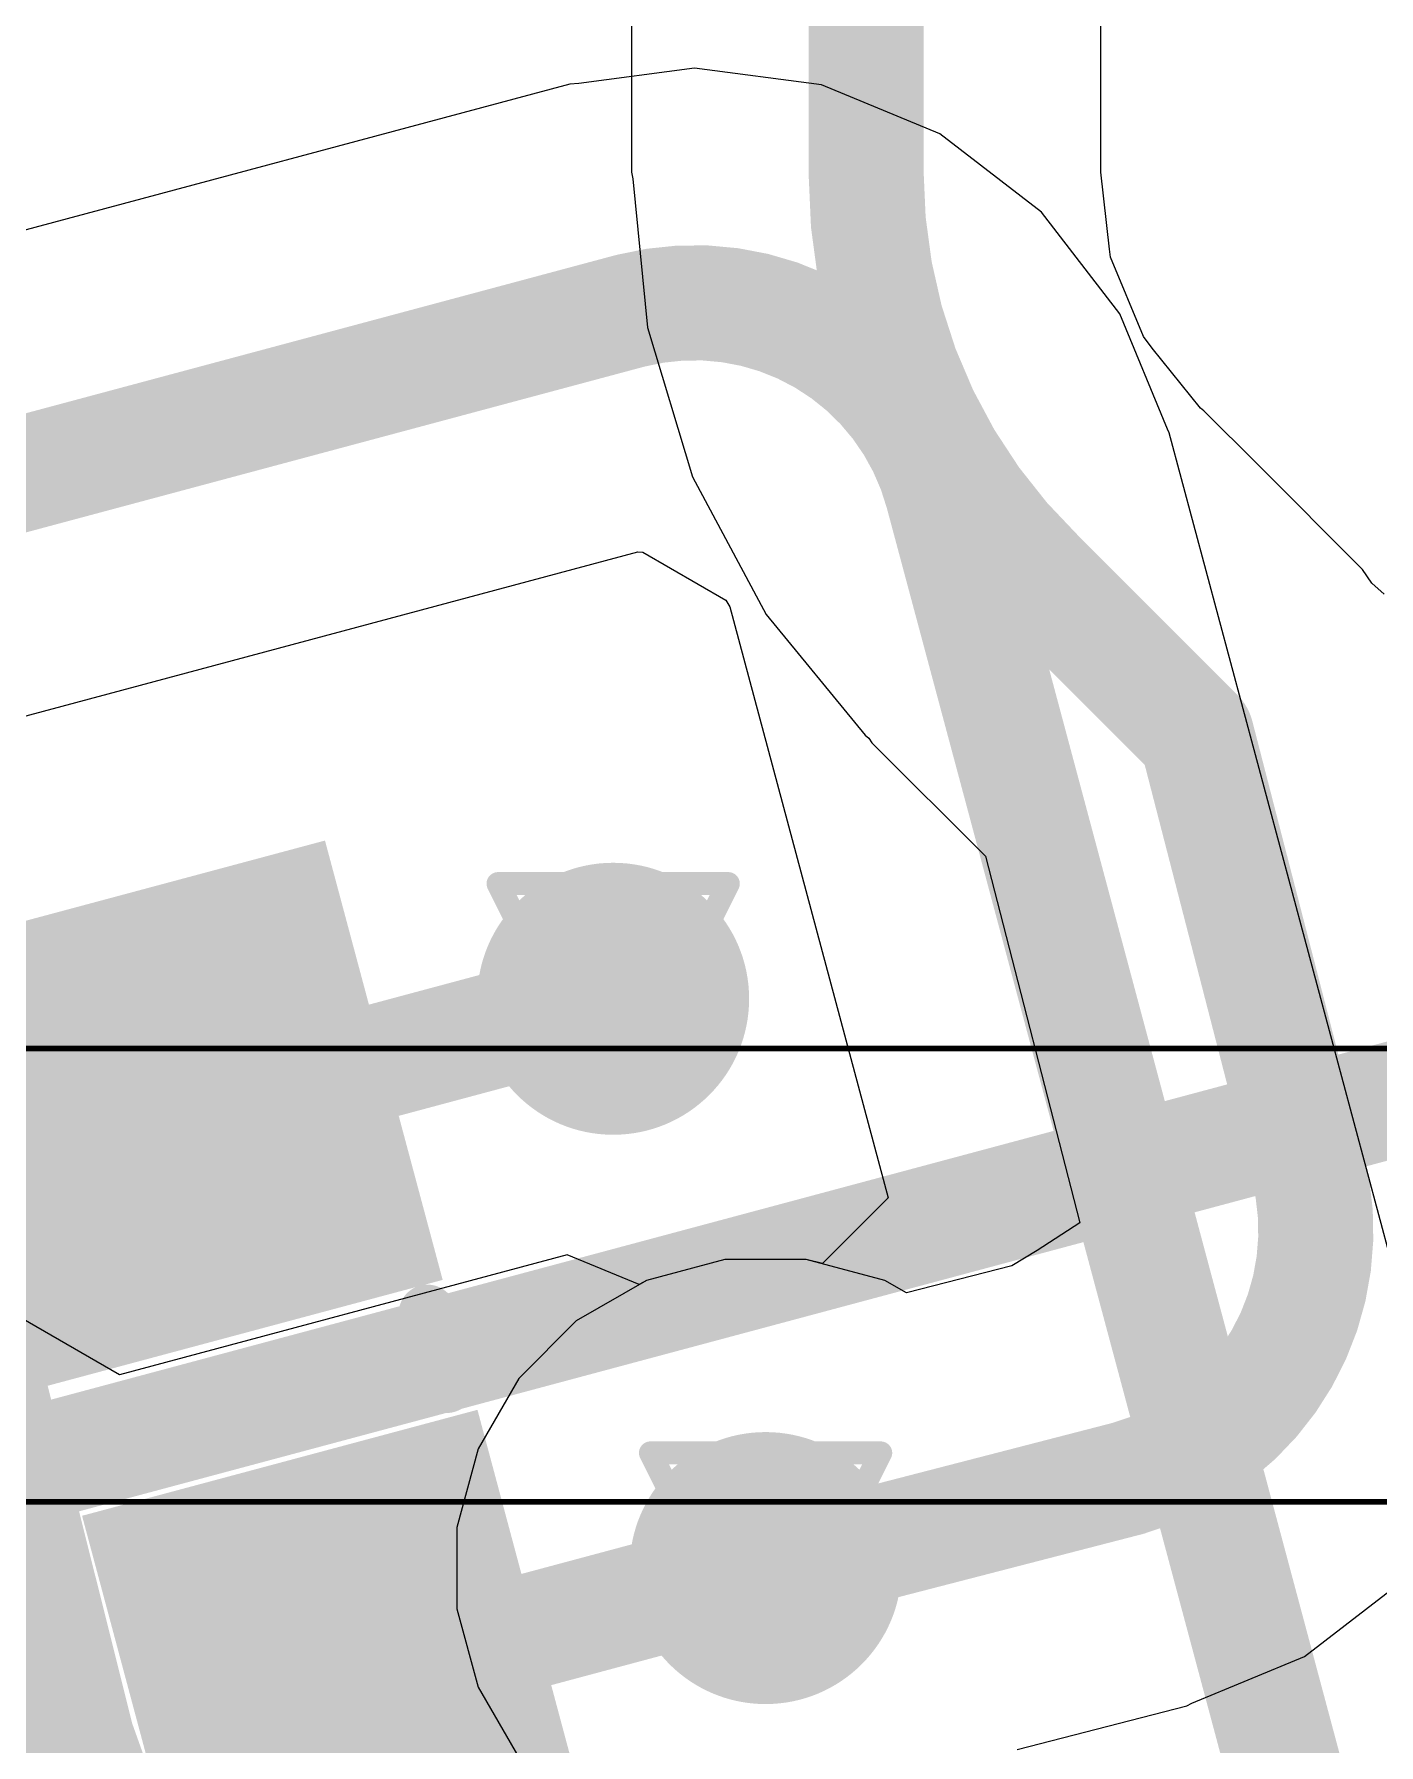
# Model space of a CAD drawing. Header units: inches. Extents: x -0.7 to 8.56, y -0.56 to 6.25.
# Drawn here: x 0.6997 to 0.8165, y 0.5517 to 0.7003 of the extents above; entities that cross this region are included whole.
import ezdxf

# ---------------------------------------------------------------- set-up
doc = ezdxf.new("R2010")
doc.units = ezdxf.units.IN
doc.header["$MEASUREMENT"] = 0
for name, color, linetype in [('Bottom Layer', 5, 'Continuous'), ('Dimension', 6, 'Continuous'), ('Drill Drawing', 1, 'Continuous'), ('Fabrication', 76, 'Continuous'), ('Top Layer', 1, 'Continuous'), ('Top Overlay', 2, 'Continuous'), ('Top Paste', 8, 'Continuous'), ('Top Solder', 216, 'Continuous'), ('Via Holes', 16, 'Continuous')]:
    doc.layers.add(name, color=color, linetype=linetype)

# ---------------------------------------------------------------- blocks, each defined once
blk = doc.blocks.new('SK6812_EC20_10')
at = {"layer": 'Top Layer'}
for points in [[(-0.04134, 0.0374), (-0.00984, 0.0374), (-0.00984, 0.00984), (-0.04134, 0.00984)], [(0.00984, 0.0374), (0.04134, 0.0374), (0.04134, 0.00984), (0.00984, 0.00984)], [(-0.04134, -0.00984), (-0.00984, -0.00984), (-0.00984, -0.0374), (-0.04134, -0.0374)], [(0.00984, -0.00984), (0.04134, -0.00984), (0.04134, -0.0374), (0.00984, -0.0374)]]:
    blk.add_hatch(color=1, dxfattribs=at).paths.add_polyline_path(points)
at = {"layer": 'Top Paste'}
for points in [[(-0.04134, 0.0374), (-0.00984, 0.0374), (-0.00984, 0.00984), (-0.04134, 0.00984)], [(0.00984, 0.0374), (0.04134, 0.0374), (0.04134, 0.00984), (0.00984, 0.00984)], [(-0.04134, -0.00984), (-0.00984, -0.00984), (-0.00984, -0.0374), (-0.04134, -0.0374)], [(0.00984, -0.00984), (0.04134, -0.00984), (0.04134, -0.0374), (0.00984, -0.0374)]]:
    blk.add_hatch(color=8, dxfattribs=at).paths.add_polyline_path(points)
at = {"layer": 'Top Solder'}
for points in [[(-0.04534, 0.0414), (-0.00584, 0.0414), (-0.00584, 0.00584), (-0.04534, 0.00584)], [(0.00584, 0.0414), (0.04534, 0.0414), (0.04534, 0.00584), (0.00584, 0.00584)], [(-0.04534, -0.00584), (-0.00584, -0.00584), (-0.00584, -0.0414), (-0.04534, -0.0414)], [(0.00584, -0.00584), (0.04534, -0.00584), (0.04534, -0.0414), (0.00584, -0.0414)]]:
    blk.add_hatch(color=216, dxfattribs=at).paths.add_polyline_path(points)
at = {"layer": 'Top Overlay'}
for points in [[(-0.00337, 0.03937, 0.005, 0.005, 0), (0.003, 0.03937, 0.005, 0.005, 0)], [(-0.03937, -0.00337, 0.005, 0.005, 0), (-0.03937, 0.003, 0.005, 0.005, 0)], [(0.03937, -0.00337, 0.005, 0.005, 0), (0.03937, 0.003, 0.005, 0.005, 0)], [(0.048, -0.024, 0.005, 0.005, 0), (0.053, -0.019, 0.005, 0.005, 0)], [(0.053, -0.029, 0.005, 0.005, 0), (0.053, -0.019, 0.005, 0.005, 0)], [(0.053, -0.029, 0.005, 0.005, 0), (0.048, -0.024, 0.005, 0.005, 0)], [(-0.00337, -0.03937, 0.005, 0.005, 0), (0.003, -0.03937, 0.005, 0.005, 0)]]:
    blk.add_lwpolyline(points, format="xyseb", dxfattribs=at)
for points in [[(-0.00462, 0.03937, 0.0025, 0.0025, 1), (-0.00212, 0.03937, 0.0025, 0.0025, 1)], [(0.00175, 0.03937, 0.0025, 0.0025, 1), (0.00425, 0.03937, 0.0025, 0.0025, 1)], [(-0.04062, 0.003, 0.0025, 0.0025, 1), (-0.03812, 0.003, 0.0025, 0.0025, 1)], [(0.03812, 0.003, 0.0025, 0.0025, 1), (0.04062, 0.003, 0.0025, 0.0025, 1)], [(-0.04062, -0.00337, 0.0025, 0.0025, 1), (-0.03812, -0.00337, 0.0025, 0.0025, 1)], [(0.03812, -0.00337, 0.0025, 0.0025, 1), (0.04062, -0.00337, 0.0025, 0.0025, 1)], [(0.05175, -0.019, 0.0025, 0.0025, 1), (0.05425, -0.019, 0.0025, 0.0025, 1)], [(0.05175, -0.019, 0.0025, 0.0025, 1), (0.05425, -0.019, 0.0025, 0.0025, 1)], [(0.04675, -0.024, 0.0025, 0.0025, 1), (0.04925, -0.024, 0.0025, 0.0025, 1)], [(0.04675, -0.024, 0.0025, 0.0025, 1), (0.04925, -0.024, 0.0025, 0.0025, 1)], [(0.05175, -0.029, 0.0025, 0.0025, 1), (0.05425, -0.029, 0.0025, 0.0025, 1)], [(0.05175, -0.029, 0.0025, 0.0025, 1), (0.05425, -0.029, 0.0025, 0.0025, 1)], [(-0.00462, -0.03937, 0.0025, 0.0025, 1), (-0.00212, -0.03937, 0.0025, 0.0025, 1)], [(0.00175, -0.03937, 0.0025, 0.0025, 1), (0.00425, -0.03937, 0.0025, 0.0025, 1)]]:
    blk.add_lwpolyline(points, format="xyseb", close=True, dxfattribs=at)

msp = doc.modelspace()

# ---------------------------------------------------------------- hatches: boundary and pattern name
at = {"layer": 'Bottom Layer'}
h = msp.add_hatch(color=5, dxfattribs=at)
edge = h.paths.add_edge_path()
edge.add_arc((0.75002, 0.61652), 0.01181, 0, 360)
h = msp.add_hatch(color=5, dxfattribs=at)
edge = h.paths.add_edge_path()
edge.add_arc((0.76326, 0.56708), 0.01181, 0, 360)
at = {"layer": 'Top Layer'}
h = msp.add_hatch(color=1, dxfattribs=at)
edge = h.paths.add_edge_path()
edge.add_arc((0.75002, 0.61652), 0.01181, 0, 360)
h = msp.add_hatch(color=1, dxfattribs=at)
edge = h.paths.add_edge_path()
edge.add_arc((0.76326, 0.56708), 0.01181, 0, 360)
at = {"layer": 'Via Holes'}
h = msp.add_hatch(color=7, dxfattribs=at)
edge = h.paths.add_edge_path()
edge.add_arc((0.75002, 0.61652), 0.00591, 0, 360)
h = msp.add_hatch(color=7, dxfattribs=at)
edge = h.paths.add_edge_path()
edge.add_arc((0.76326, 0.56708), 0.00591, 0, 360)

# ---------------------------------------------------------------- linework, layer by layer
at = {"layer": 'Bottom Layer'}
for p, q in [((0.79239, 0.69531), (0.79239, 0.82632)), ((0.7516, 0.81936), (0.7516, 0.68831)), ((0.79239, 0.68831), (0.79239, 0.69531)), ((0.7516, 0.68831), (0.75172, 0.68773)), ((0.79313, 0.68162), (0.79239, 0.68831)), ((0.75172, 0.68773), (0.75299, 0.67482)), ((0.79322, 0.68092), (0.79313, 0.68162)), ((0.79608, 0.67403), (0.79322, 0.68092)), ((0.75299, 0.67482), (0.75692, 0.66185)), ((0.79685, 0.67302), (0.79608, 0.67403)), ((0.80103, 0.6678), (0.79685, 0.67302)), ((0.80134, 0.66759), (0.80103, 0.6678)), ((0.80601, 0.66293), (0.80134, 0.66759)), ((0.80134, 0.66759), (0.80134, 0.66759)), ((0.80134, 0.66759), (0.80134, 0.66759)), ((0.81512, 0.65381), (0.80601, 0.66293)), ((0.75692, 0.66185), (0.76332, 0.64989)), ((0.81592, 0.65262), (0.81512, 0.65381)), ((0.81699, 0.65166), (0.81592, 0.65262)), ((0.76332, 0.64989), (0.77192, 0.63941)), ((0.77192, 0.63941), (0.77224, 0.63914)), ((0.77224, 0.63914), (0.7725, 0.63875)), ((0.7725, 0.63875), (0.78235, 0.62891)), ((0.78235, 0.62891), (0.79057, 0.59706)), ((0.79057, 0.59706), (0.78684, 0.59465)), ((0.78684, 0.59465), (0.78464, 0.59333)), ((0.75973, 0.59389), (0.75291, 0.59206)), ((0.76679, 0.59389), (0.75973, 0.59389)), ((0.77361, 0.59206), (0.76679, 0.59389)), ((0.78464, 0.59333), (0.77551, 0.59097)), ((0.75291, 0.59206), (0.7468, 0.58854)), ((0.77551, 0.59097), (0.77361, 0.59206)), ((0.7468, 0.58854), (0.74181, 0.58354)), ((0.74181, 0.58354), (0.73828, 0.57743)), ((0.73828, 0.57743), (0.73645, 0.57061)), ((0.73645, 0.57061), (0.73645, 0.56355)), ((0.81007, 0.5594), (0.81892, 0.56619)), ((0.73645, 0.56355), (0.73828, 0.55673)), ((0.80029, 0.55535), (0.81007, 0.5594)), ((0.73828, 0.55673), (0.74181, 0.55062)), ((0.78512, 0.55133), (0.79984, 0.55513)), ((0.79984, 0.55513), (0.80029, 0.55535))]:
    msp.add_line(p, q, dxfattribs=at)
for points in [[(0.77199, 0.68831, 0.01, 0.01, 0), (0.77199, 0.82632, 0.01, 0.01, 0)], [(0.78692, 0.65317, 0.01, 0.01, -0.203622), (0.77199, 0.68831, 0.01, 0.01, 0)], [(0.78692, 0.65317, 0.01, 0.01, 0), (0.8007, 0.63939, 0.01, 0.01, 0)], [(0.8007, 0.63939, 0.01, 0.01, 0), (0.81031, 0.60215, 0.01, 0.01, 0)], [(0.81031, 0.60215, 0.01, 0.01, -0.410559), (0.79474, 0.57487, 0.01, 0.01, 0)], [(0.76335, 0.56676, 0.01, 0.01, 0), (0.79474, 0.57487, 0.01, 0.01, 0)]]:
    msp.add_lwpolyline(points, format="xyseb", dxfattribs=at)
for points in [[(0.76949, 0.68831, 0.005, 0.005, 1), (0.77449, 0.68831, 0.005, 0.005, 1)], [(0.76949, 0.68831, 0.005, 0.005, 1), (0.77449, 0.68831, 0.005, 0.005, 1)], [(0.78442, 0.65317, 0.005, 0.005, 1), (0.78942, 0.65317, 0.005, 0.005, 1)], [(0.78442, 0.65317, 0.005, 0.005, 1), (0.78942, 0.65317, 0.005, 0.005, 1)], [(0.7982, 0.63939, 0.005, 0.005, 1), (0.8032, 0.63939, 0.005, 0.005, 1)], [(0.7982, 0.63939, 0.005, 0.005, 1), (0.8032, 0.63939, 0.005, 0.005, 1)], [(0.80781, 0.60215, 0.005, 0.005, 1), (0.81281, 0.60215, 0.005, 0.005, 1)], [(0.80781, 0.60215, 0.005, 0.005, 1), (0.81281, 0.60215, 0.005, 0.005, 1)], [(0.79224, 0.57487, 0.005, 0.005, 1), (0.79724, 0.57487, 0.005, 0.005, 1)], [(0.79224, 0.57487, 0.005, 0.005, 1), (0.79724, 0.57487, 0.005, 0.005, 1)], [(0.76085, 0.56676, 0.005, 0.005, 1), (0.76585, 0.56676, 0.005, 0.005, 1)]]:
    msp.add_lwpolyline(points, format="xyseb", close=True, dxfattribs=at)
at = {"layer": 'Dimension'}
for points in [[(2.29567, 0.76642, 0.01, 0.01, 1), (0.52402, 0.76642, 0.01, 0.01, 1)], [(2.14804, 0.76641, 0.01, 0.01, 1), (0.67167, 0.76641, 0.01, 0.01, 1)]]:
    msp.add_lwpolyline(points, format="xyseb", close=True, dxfattribs=at)
msp.add_lwpolyline([(0.43427, 0.50501, 0.01, 0.01, 0), (2.3357, 1.0145, 0.01, 0.01, 0)], format="xyseb", dxfattribs=at)
at = {"layer": 'Drill Drawing'}
for points in [[(0.74002, 0.62652, 0.002, 0.002, 0), (0.76002, 0.62652, 0.002, 0.002, 0)], [(0.74002, 0.62652, 0.002, 0.002, 0), (0.75002, 0.60652, 0.002, 0.002, 0)], [(0.75002, 0.60652, 0.002, 0.002, 0), (0.76002, 0.62652, 0.002, 0.002, 0)], [(0.75326, 0.57708, 0.002, 0.002, 0), (0.77326, 0.57708, 0.002, 0.002, 0)], [(0.75326, 0.57708, 0.002, 0.002, 0), (0.76326, 0.55708, 0.002, 0.002, 0)], [(0.76326, 0.55708, 0.002, 0.002, 0), (0.77326, 0.57708, 0.002, 0.002, 0)]]:
    msp.add_lwpolyline(points, format="xyseb", dxfattribs=at)
for points in [[(0.73952, 0.62652, 0.001, 0.001, 1), (0.74052, 0.62652, 0.001, 0.001, 1)], [(0.73952, 0.62652, 0.001, 0.001, 1), (0.74052, 0.62652, 0.001, 0.001, 1)], [(0.75952, 0.62652, 0.001, 0.001, 1), (0.76052, 0.62652, 0.001, 0.001, 1)], [(0.75952, 0.62652, 0.001, 0.001, 1), (0.76052, 0.62652, 0.001, 0.001, 1)], [(0.74952, 0.60652, 0.001, 0.001, 1), (0.75052, 0.60652, 0.001, 0.001, 1)], [(0.74952, 0.60652, 0.001, 0.001, 1), (0.75052, 0.60652, 0.001, 0.001, 1)], [(0.75276, 0.57708, 0.001, 0.001, 1), (0.75376, 0.57708, 0.001, 0.001, 1)], [(0.75276, 0.57708, 0.001, 0.001, 1), (0.75376, 0.57708, 0.001, 0.001, 1)], [(0.77276, 0.57708, 0.001, 0.001, 1), (0.77376, 0.57708, 0.001, 0.001, 1)], [(0.77276, 0.57708, 0.001, 0.001, 1), (0.77376, 0.57708, 0.001, 0.001, 1)], [(0.76276, 0.55708, 0.001, 0.001, 1), (0.76376, 0.55708, 0.001, 0.001, 1)], [(0.76276, 0.55708, 0.001, 0.001, 1), (0.76376, 0.55708, 0.001, 0.001, 1)]]:
    msp.add_lwpolyline(points, format="xyseb", close=True, dxfattribs=at)
at = {"layer": 'Fabrication'}
for points in [[(2.09423, 1.23357, 0.0005, 0.0005, -1.1671), (0.61713, 0.53492, 0.0005, 0.0005, 0)], [(2.09423, 1.23357, 0.0005, 0.0005, -1.1671), (0.61713, 0.53492, 0.0005, 0.0005, 0)], [(2.09423, 1.23357, 0.0005, 0.0005, -1.1671), (0.61713, 0.53492, 0.0005, 0.0005, 0)], [(2.09423, 1.23357, 0.0005, 0.0005, -1.1671), (0.61713, 0.53492, 0.0005, 0.0005, 0)], [(2.14611, 1.22592, 0.0005, 0.0005, -1.205705), (0.55817, 0.6122, 0.0005, 0.0005, 0)], [(2.14611, 1.22592, 0.0005, 0.0005, -1.205705), (0.55817, 0.6122, 0.0005, 0.0005, 0)], [(0.55817, 0.6122, 0.0005, 0.0005, 0), (0.88167, 0.6122, 0.0005, 0.0005, 0)], [(0.55817, 0.6122, 0.0005, 0.0005, 0), (0.88167, 0.6122, 0.0005, 0.0005, 0)], [(0.64544, 0.57283, 0.0005, 0.0005, 0), (0.83259, 0.57283, 0.0005, 0.0005, 0)], [(0.64544, 0.57283, 0.0005, 0.0005, 0), (0.83259, 0.57283, 0.0005, 0.0005, 0)], [(0.64544, 0.57283, 0.0005, 0.0005, 0), (0.83259, 0.57283, 0.0005, 0.0005, 0)], [(0.64544, 0.57283, 0.0005, 0.0005, 0), (0.83259, 0.57283, 0.0005, 0.0005, 0)]]:
    msp.add_lwpolyline(points, format="xyseb", dxfattribs=at)
at = {"layer": 'Top Layer'}
for p, q in [((0.75707, 0.69733), (0.74705, 0.69601)), ((0.76811, 0.69588), (0.75707, 0.69733)), ((0.74626, 0.69596), (0.6663, 0.67454)), ((0.74705, 0.69601), (0.74626, 0.69596)), ((0.7784, 0.69162), (0.76811, 0.69588)), ((0.78724, 0.68483), (0.7784, 0.69162)), ((0.79402, 0.67599), (0.78724, 0.68483)), ((0.79817, 0.66598), (0.79402, 0.67599)), ((0.79832, 0.66568), (0.79817, 0.66598)), ((0.83404, 0.53237), (0.79832, 0.66568)), ((0.68745, 0.63798), (0.75215, 0.65532)), ((0.75215, 0.65532), (0.7526, 0.65531)), ((0.7526, 0.65531), (0.75981, 0.65113)), ((0.75981, 0.65113), (0.76015, 0.65056)), ((0.76015, 0.65056), (0.7739, 0.59923)), ((0.7739, 0.59923), (0.76819, 0.59352)), ((0.74601, 0.59429), (0.70714, 0.58387)), ((0.75228, 0.5917), (0.74601, 0.59429)), ((0.74601, 0.59429), (0.74601, 0.59429)), ((0.75973, 0.59389), (0.75291, 0.59206)), ((0.76679, 0.59389), (0.75973, 0.59389)), ((0.76819, 0.59352), (0.76679, 0.59389)), ((0.75291, 0.59206), (0.75228, 0.5917)), ((0.70714, 0.58387), (0.69857, 0.58882))]:
    msp.add_line(p, q, dxfattribs=at)
for points in [[(0.56081, 0.51712, 0.08, 0.08, -0.267603), (0.76584, 1.37787, 0.08, 0.08, 0)], [(0.75153, 0.67627, 0.01, 0.01, -0.411354), (0.77863, 0.6604, 0.01, 0.01, 0)], [(0.67157, 0.65484, 0.01, 0.01, 0), (0.75153, 0.67627, 0.01, 0.01, 0)], [(0.77863, 0.6604, 0.01, 0.01, 0), (0.81434, 0.52709, 0.01, 0.01, 0)], [(0.71293, 0.60658, 0.01, 0.01, 0), (0.75001, 0.61652, 0.01, 0.01, 0)], [(0.72617, 0.55714, 0.01, 0.01, 0), (0.76326, 0.56708, 0.01, 0.01, 0)]]:
    msp.add_lwpolyline(points, format="xyseb", dxfattribs=at)
for points in [[(0.74903, 0.67627, 0.005, 0.005, 1), (0.75403, 0.67627, 0.005, 0.005, 1)], [(0.74903, 0.67627, 0.005, 0.005, 1), (0.75403, 0.67627, 0.005, 0.005, 1)], [(0.77613, 0.6604, 0.005, 0.005, 1), (0.78113, 0.6604, 0.005, 0.005, 1)], [(0.77613, 0.6604, 0.005, 0.005, 1), (0.78113, 0.6604, 0.005, 0.005, 1)], [(0.74751, 0.61652, 0.005, 0.005, 1), (0.75251, 0.61652, 0.005, 0.005, 1)], [(0.71043, 0.60658, 0.005, 0.005, 1), (0.71543, 0.60658, 0.005, 0.005, 1)], [(0.76076, 0.56708, 0.005, 0.005, 1), (0.76576, 0.56708, 0.005, 0.005, 1)], [(0.72367, 0.55714, 0.005, 0.005, 1), (0.72867, 0.55714, 0.005, 0.005, 1)]]:
    msp.add_lwpolyline(points, format="xyseb", close=True, dxfattribs=at)
at = {"layer": 'Top Overlay'}
msp.add_lwpolyline([(2.00041, 0.76641, 0.01, 0.01, 1), (0.81931, 0.76641, 0.01, 0.01, 1)], format="xyseb", close=True, dxfattribs=at)

# ---------------------------------------------------------------- block references
at = {"rotation": 285}
msp.add_blockref('SK6812_EC20_10', (0.69673, 0.57575), dxfattribs=at)

doc.saveas('drawing.dxf')
